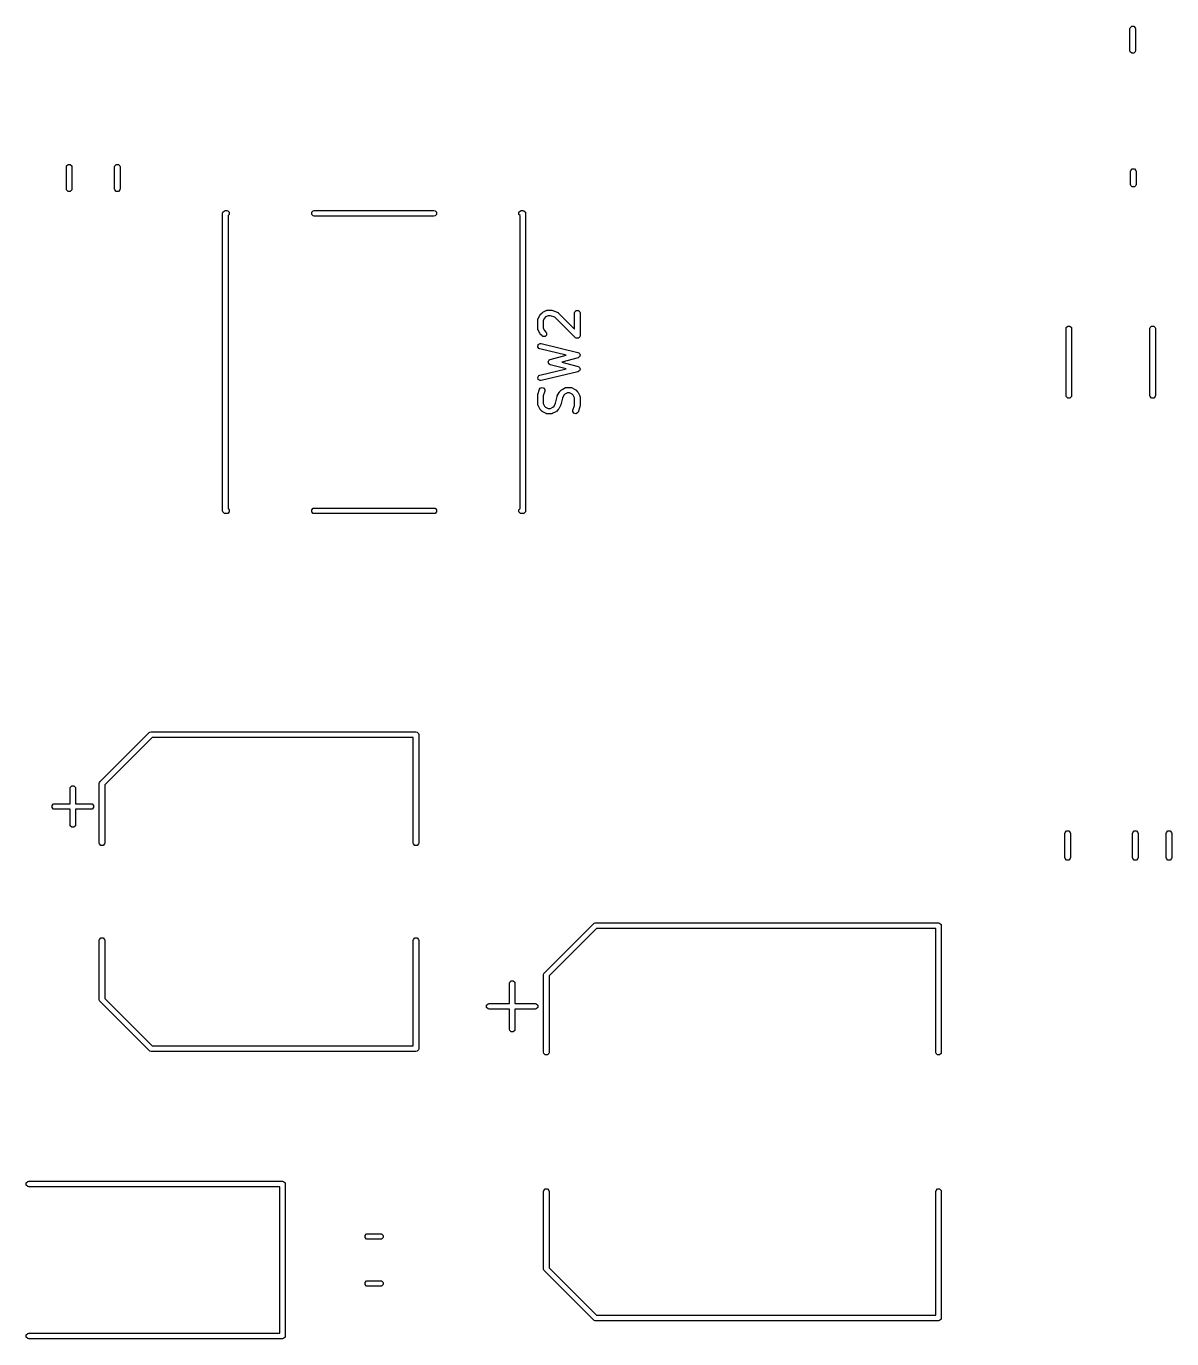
# Model space of a CAD drawing. Header units: millimetres. Extents: x 99.8 to 180.8, y -161.2 to -102.2.
# Drawn here: x 127.94 to 152.82, y -161.21 to -132.71 of the extents above; entities that cross this region are included whole.
import ezdxf

# ---------------------------------------------------------------- set-up
doc = ezdxf.new("R2010")
doc.units = ezdxf.units.MM
doc.layers.add('F.Silkscreen', color=254, linetype='CONTINUOUS', true_color=0xebdbb2)

msp = doc.modelspace()

# ---------------------------------------------------------------- linework, layer by layer
at = {"layer": 'F.Silkscreen', "linetype": 'CONTINUOUS'}
for p, q in [((151.9175, -132.762742), (151.922067, -132.739781)), ((151.9175, -133.237258), (151.9175, -132.762742)), ((151.922067, -132.739781), (151.954539, -132.707309)), ((151.954539, -132.707309), (152.000461, -132.707309)), ((152.000461, -132.707309), (152.032933, -132.739781)), ((152.032933, -132.739781), (152.0375, -132.762742)), ((152.0375, -132.762742), (152.0375, -133.237258)), ((151.922067, -133.260219), (151.9175, -133.237258)), ((151.954539, -133.292691), (151.922067, -133.260219)), ((152.000461, -133.292691), (151.954539, -133.292691)), ((152.032933, -133.260219), (152.000461, -133.292691)), ((152.0375, -133.237258), (152.032933, -133.260219)), ((128.8175, -135.762742), (128.822067, -135.739781)), ((128.8175, -136.237258), (128.8175, -135.762742)), ((128.822067, -135.739781), (128.854539, -135.707309)), ((128.854539, -135.707309), (128.900461, -135.707309)), ((128.900461, -135.707309), (128.932933, -135.739781)), ((128.932933, -135.739781), (128.9375, -135.762742)), ((128.9375, -135.762742), (128.9375, -136.237258)), ((129.8625, -135.762742), (129.867067, -135.739781)), ((129.8625, -136.237258), (129.8625, -135.762742)), ((129.867067, -135.739781), (129.899539, -135.707309)), ((129.899539, -135.707309), (129.945461, -135.707309)), ((129.945461, -135.707309), (129.977933, -135.739781)), ((129.977933, -135.739781), (129.9825, -135.762742)), ((129.9825, -135.762742), (129.9825, -136.237258)), ((151.93, -135.85942), (151.934567, -135.836459)), ((151.93, -136.14058), (151.93, -135.85942)), ((151.934567, -135.836459), (151.967039, -135.803987)), ((151.967039, -135.803987), (152.012961, -135.803987)), ((152.012961, -135.803987), (152.045433, -135.836459)), ((152.045433, -135.836459), (152.05, -135.85942)), ((152.05, -135.85942), (152.05, -136.14058)), ((128.822067, -136.260219), (128.8175, -136.237258)), ((128.9375, -136.237258), (128.932933, -136.260219)), ((129.867067, -136.260219), (129.8625, -136.237258)), ((129.9825, -136.237258), (129.977933, -136.260219)), ((151.934567, -136.163541), (151.93, -136.14058)), ((151.967039, -136.196013), (151.934567, -136.163541)), ((152.012961, -136.196013), (151.967039, -136.196013)), ((152.045433, -136.163541), (152.012961, -136.196013)), ((152.05, -136.14058), (152.045433, -136.163541)), ((128.854539, -136.292691), (128.822067, -136.260219)), ((128.900461, -136.292691), (128.854539, -136.292691)), ((128.932933, -136.260219), (128.900461, -136.292691)), ((129.899539, -136.292691), (129.867067, -136.260219)), ((129.945461, -136.292691), (129.899539, -136.292691)), ((129.977933, -136.260219), (129.945461, -136.292691)), ((132.21, -136.77), (132.214567, -136.747039)), ((132.21, -143.23), (132.21, -136.77)), ((132.214567, -136.747039), (132.247039, -136.714567)), ((132.247039, -136.714567), (132.27, -136.71)), ((132.27, -136.71), (132.3, -136.71)), ((132.3, -136.71), (132.322961, -136.714567)), ((132.322961, -136.714567), (132.355433, -136.747039)), ((132.355433, -136.792961), (132.33, -136.818394)), ((132.355433, -136.747039), (132.355433, -136.792961)), ((134.144567, -136.747039), (134.177039, -136.714567)), ((134.144567, -136.792961), (134.144567, -136.747039)), ((134.177039, -136.825433), (134.144567, -136.792961)), ((134.177039, -136.714567), (134.2, -136.71)), ((134.2, -136.71), (136.8, -136.71)), ((136.8, -136.71), (136.822961, -136.714567)), ((136.822961, -136.714567), (136.855433, -136.747039)), ((136.855433, -136.792961), (136.822961, -136.825433)), ((136.855433, -136.747039), (136.855433, -136.792961)), ((138.644567, -136.747039), (138.677039, -136.714567)), ((138.644567, -136.792961), (138.644567, -136.747039)), ((138.67, -136.818394), (138.644567, -136.792961)), ((138.677039, -136.714567), (138.7, -136.71)), ((138.7, -136.71), (138.73, -136.71)), ((138.73, -136.71), (138.752961, -136.714567)), ((138.752961, -136.714567), (138.785433, -136.747039)), ((138.785433, -136.747039), (138.79, -136.77)), ((138.79, -136.77), (138.79, -143.23)), ((132.33, -136.818394), (132.33, -143.181606)), ((134.2, -136.83), (134.177039, -136.825433)), ((136.8, -136.83), (134.2, -136.83)), ((136.822961, -136.825433), (136.8, -136.83)), ((138.67, -143.181606), (138.67, -136.818394)), ((139.053855, -139.085714), (139.054441, -139.082766)), ((139.053855, -139.27619), (139.053855, -139.085714)), ((139.054006, -139.081461), (139.056545, -139.072185)), ((139.054441, -139.082766), (139.054006, -139.081461)), ((139.056545, -139.072185), (139.058422, -139.062753)), ((139.058422, -139.062753), (139.059395, -139.061779)), ((139.059395, -139.061779), (139.060189, -139.058881)), ((139.060189, -139.058881), (139.098284, -138.98269)), ((139.098284, -138.98269), (139.104186, -138.975084)), ((139.104186, -138.975084), (139.109524, -138.967097)), ((139.109524, -138.967097), (139.147618, -138.929002)), ((139.147618, -138.929002), (139.155612, -138.923659)), ((139.155612, -138.923659), (139.163212, -138.917762)), ((139.163212, -138.917762), (139.239404, -138.879667)), ((139.201262, -139.045063), (139.173855, -139.099878)), ((139.225585, -139.02074), (139.201262, -139.045063)), ((139.280401, -138.993333), (139.225585, -139.02074)), ((139.239404, -138.879667), (139.242301, -138.878873)), ((139.242301, -138.878873), (139.243275, -138.8779)), ((139.243275, -138.8779), (139.252709, -138.876023)), ((139.252709, -138.876023), (139.261983, -138.873484)), ((139.261983, -138.873484), (139.263288, -138.873919)), ((139.263288, -138.873919), (139.266236, -138.873333)), ((139.266236, -138.873333), (139.342426, -138.873333)), ((139.332689, -138.993333), (139.280401, -138.993333)), ((139.424302, -139.02387), (139.332689, -138.993333)), ((139.342426, -138.873333), (139.351859, -138.875209)), ((139.351859, -138.875209), (139.3614, -138.876412)), ((139.3614, -138.876412), (139.475686, -138.914507)), ((139.871429, -139.470998), (139.424302, -139.02387)), ((139.475686, -138.914507), (139.478296, -138.915995)), ((139.478296, -138.915995), (139.479673, -138.915995)), ((139.479673, -138.915995), (139.487662, -138.921333)), ((139.487662, -138.921333), (139.496024, -138.9261)), ((139.496024, -138.9261), (139.49664, -138.927333)), ((139.49664, -138.927333), (139.499138, -138.929002)), ((139.499138, -138.929002), (139.853855, -139.283718)), ((139.853855, -138.933333), (139.858422, -138.910372)), ((139.853855, -139.283718), (139.853855, -138.933333)), ((139.858422, -138.910372), (139.890894, -138.8779)), ((139.890894, -138.8779), (139.936816, -138.8779)), ((139.936816, -138.8779), (139.969288, -138.910372)), ((139.969288, -138.910372), (139.973855, -138.933333)), ((139.973855, -138.933333), (139.973855, -139.428571)), ((139.054441, -139.279137), (139.053855, -139.27619)), ((139.054006, -139.280443), (139.054441, -139.279137)), ((139.056545, -139.289718), (139.054006, -139.280443)), ((139.058422, -139.299151), (139.056545, -139.289718)), ((139.059395, -139.300124), (139.058422, -139.299151)), ((139.060189, -139.303023), (139.059395, -139.300124)), ((139.098284, -139.379213), (139.060189, -139.303023)), ((139.173855, -139.099878), (139.173855, -139.262025)), ((139.173855, -139.262025), (139.201262, -139.316839)), ((139.201262, -139.316839), (139.232472, -139.34805)), ((139.232472, -139.34805), (139.245478, -139.367515)), ((139.245478, -139.367515), (139.245478, -139.413438)), ((150.53, -139.272936), (150.534567, -139.249975)), ((150.53, -140.727064), (150.53, -139.272936)), ((150.534567, -139.249975), (150.567039, -139.217503)), ((150.567039, -139.217503), (150.612961, -139.217503)), ((150.612961, -139.217503), (150.645433, -139.249975)), ((150.645433, -139.249975), (150.65, -139.272936)), ((150.65, -139.272936), (150.65, -140.727064)), ((152.35, -139.272936), (152.354567, -139.249975)), ((152.35, -140.727064), (152.35, -139.272936)), ((152.354567, -139.249975), (152.387039, -139.217503)), ((152.387039, -139.217503), (152.432961, -139.217503)), ((152.432961, -139.217503), (152.465433, -139.249975)), ((152.465433, -139.249975), (152.47, -139.272936)), ((152.47, -139.272936), (152.47, -140.727064)), ((139.054611, -139.66664), (139.065248, -139.621967)), ((139.065248, -139.621967), (139.104358, -139.597899)), ((139.104181, -139.386811), (139.098284, -139.379213)), ((139.109523, -139.394806), (139.104181, -139.386811)), ((139.104358, -139.597899), (139.127752, -139.598775)), ((139.147618, -139.432902), (139.109523, -139.394806)), ((139.127752, -139.598775), (139.927752, -139.789251)), ((139.167083, -139.445909), (139.147618, -139.432902)), ((139.213005, -139.445909), (139.167083, -139.445909)), ((139.245478, -139.413438), (139.213005, -139.445909)), ((139.890894, -139.484004), (139.871429, -139.470998)), ((139.936816, -139.484004), (139.890894, -139.484004)), ((139.969288, -139.451532), (139.936816, -139.484004)), ((139.973855, -139.428571), (139.969288, -139.451532)), ((139.078679, -139.70575), (139.054611, -139.66664)), ((139.099958, -139.715511), (139.078679, -139.70575)), ((139.668643, -139.850912), (139.099958, -139.715511)), ((139.305957, -139.952355), (139.326966, -139.942026)), ((139.326966, -139.942026), (139.668643, -139.850912)), ((139.929315, -139.905593), (139.575288, -140)), ((139.927752, -139.789251), (139.949031, -139.799012)), ((139.950324, -139.895264), (139.929315, -139.905593)), ((139.949031, -139.799012), (139.953733, -139.806652)), ((139.95482, -139.887497), (139.950324, -139.895264)), ((139.953733, -139.806652), (139.961501, -139.81115)), ((139.962462, -139.882795), (139.95482, -139.887497)), ((139.961501, -139.81115), (139.965324, -139.825488)), ((139.965898, -139.868363), (139.962462, -139.882795)), ((139.965324, -139.825488), (139.973099, -139.838122)), ((139.973333, -139.855522), (139.965898, -139.868363)), ((139.973099, -139.838122), (139.97102, -139.84685)), ((139.97102, -139.84685), (139.973333, -139.855522)), ((139.099958, -140.284489), (139.668643, -140.149087)), ((139.927752, -140.210749), (139.127752, -140.401225)), ((139.282949, -139.992097), (139.290762, -139.9786)), ((139.285056, -140), (139.282949, -139.992097)), ((139.282949, -140.007903), (139.285056, -140)), ((139.290762, -140.021399), (139.282949, -140.007903)), ((139.290762, -139.9786), (139.294781, -139.963531)), ((139.294781, -140.036469), (139.290762, -140.021399)), ((139.294781, -139.963531), (139.301859, -139.959433)), ((139.301859, -140.040566), (139.294781, -140.036469)), ((139.301859, -139.959433), (139.305957, -139.952355)), ((139.305957, -140.047645), (139.301859, -140.040566)), ((139.326966, -140.057974), (139.305957, -140.047645)), ((139.668643, -140.149087), (139.326966, -140.057974)), ((139.575288, -140), (139.929315, -140.094407)), ((139.949031, -140.200988), (139.927752, -140.210749)), ((139.929315, -140.094407), (139.950324, -140.104736)), ((139.953733, -140.193347), (139.949031, -140.200988)), ((139.950324, -140.104736), (139.95482, -140.112502)), ((139.961501, -140.18885), (139.953733, -140.193347)), ((139.95482, -140.112502), (139.962462, -140.117205)), ((139.965324, -140.174511), (139.961501, -140.18885)), ((139.962462, -140.117205), (139.965898, -140.131636)), ((139.973099, -140.161878), (139.965324, -140.174511)), ((139.965898, -140.131636), (139.973333, -140.144478)), ((139.973333, -140.144478), (139.97102, -140.153149)), ((139.97102, -140.153149), (139.973099, -140.161878)), ((139.054611, -140.33336), (139.078679, -140.29425)), ((139.065248, -140.378033), (139.054611, -140.33336)), ((139.104358, -140.402101), (139.065248, -140.378033)), ((139.078679, -140.29425), (139.099958, -140.284489)), ((139.127752, -140.401225), (139.104358, -140.402101)), ((139.053855, -140.723809), (139.055731, -140.714375)), ((139.053855, -140.914286), (139.053855, -140.723809)), ((139.055731, -140.714375), (139.056934, -140.704835)), ((139.056934, -140.704835), (139.095029, -140.59055)), ((139.095029, -140.59055), (139.106623, -140.570212)), ((139.106623, -140.570212), (139.147697, -140.549675)), ((139.147697, -140.549675), (139.191262, -140.564197)), ((139.208871, -140.628498), (139.173855, -140.733546)), ((139.173855, -140.733546), (139.173855, -140.900121)), ((139.191262, -140.564197), (139.211799, -140.605271)), ((139.211799, -140.605271), (139.208871, -140.628498)), ((139.438195, -140.893343), (139.474694, -140.747353)), ((139.474694, -140.747353), (139.4775, -140.74141)), ((139.4775, -140.74141), (139.479237, -140.735072)), ((139.479237, -140.735072), (139.517332, -140.658881)), ((139.517332, -140.658881), (139.523232, -140.651279)), ((139.523232, -140.651279), (139.528572, -140.643288)), ((139.528572, -140.643288), (139.566666, -140.605193)), ((139.589514, -140.782843), (139.553016, -140.928838)), ((139.566666, -140.605193), (139.574664, -140.599848)), ((139.574664, -140.599848), (139.58226, -140.593953)), ((139.58226, -140.593953), (139.65845, -140.555858)), ((139.620308, -140.721255), (139.589514, -140.782843)), ((139.644633, -140.696931), (139.620308, -140.721255)), ((139.699448, -140.669524), (139.644633, -140.696931)), ((139.65845, -140.555858), (139.661348, -140.555064)), ((139.661348, -140.555064), (139.662322, -140.554091)), ((139.662322, -140.554091), (139.671754, -140.552214)), ((139.671754, -140.552214), (139.68103, -140.549675)), ((139.68103, -140.549675), (139.682335, -140.55011)), ((139.682335, -140.55011), (139.685283, -140.549524)), ((139.685283, -140.549524), (139.761474, -140.549524)), ((139.747309, -140.669524), (139.699448, -140.669524)), ((139.802123, -140.696931), (139.747309, -140.669524)), ((139.761474, -140.549524), (139.764421, -140.55011)), ((139.764421, -140.55011), (139.765727, -140.549675)), ((139.765727, -140.549675), (139.775002, -140.552214)), ((139.775002, -140.552214), (139.784435, -140.554091)), ((139.784435, -140.554091), (139.785408, -140.555064)), ((139.785408, -140.555064), (139.788307, -140.555858)), ((139.788307, -140.555858), (139.864497, -140.593953)), ((139.826448, -140.721255), (139.802123, -140.696931)), ((139.853855, -140.776069), (139.826448, -140.721255)), ((139.853855, -140.942644), (139.853855, -140.776069)), ((139.864497, -140.593953), (139.872095, -140.59985)), ((139.872095, -140.59985), (139.88009, -140.605192)), ((139.88009, -140.605192), (139.918186, -140.643287)), ((139.918186, -140.643287), (139.923528, -140.651281)), ((139.923528, -140.651281), (139.929426, -140.658881)), ((139.929426, -140.658881), (139.967521, -140.735073)), ((139.967521, -140.735073), (139.968314, -140.73797)), ((139.968314, -140.73797), (139.969288, -140.738944)), ((139.969288, -140.738944), (139.971164, -140.748378)), ((139.971164, -140.748378), (139.973704, -140.757652)), ((139.973704, -140.757652), (139.973268, -140.758957)), ((139.973268, -140.758957), (139.973855, -140.761905)), ((139.973855, -140.761905), (139.973855, -140.952381)), ((150.534567, -140.750025), (150.53, -140.727064)), ((150.567039, -140.782497), (150.534567, -140.750025)), ((150.612961, -140.782497), (150.567039, -140.782497)), ((150.645433, -140.750025), (150.612961, -140.782497)), ((150.65, -140.727064), (150.645433, -140.750025)), ((152.354567, -140.750025), (152.35, -140.727064)), ((152.387039, -140.782497), (152.354567, -140.750025)), ((152.432961, -140.782497), (152.387039, -140.782497)), ((152.465433, -140.750025), (152.432961, -140.782497)), ((152.47, -140.727064), (152.465433, -140.750025)), ((139.054441, -140.917233), (139.053855, -140.914286)), ((139.054006, -140.918539), (139.054441, -140.917233)), ((139.056545, -140.927814), (139.054006, -140.918539)), ((139.058422, -140.937247), (139.056545, -140.927814)), ((139.059395, -140.93822), (139.058422, -140.937247)), ((139.060189, -140.941119), (139.059395, -140.93822)), ((139.098284, -141.017309), (139.060189, -140.941119)), ((139.104184, -141.02491), (139.098284, -141.017309)), ((139.109524, -141.032902), (139.104184, -141.02491)), ((139.147618, -141.070997), (139.109524, -141.032902)), ((139.155618, -141.076343), (139.147618, -141.070997)), ((139.163212, -141.082236), (139.155618, -141.076343)), ((139.239403, -141.120332), (139.163212, -141.082236)), ((139.173855, -140.900121), (139.201262, -140.954936)), ((139.201262, -140.954936), (139.225587, -140.97926)), ((139.225587, -140.97926), (139.280401, -141.006667)), ((139.280401, -141.006667), (139.328263, -141.006667)), ((139.328263, -141.006667), (139.383075, -140.97926)), ((139.44545, -141.082237), (139.369259, -141.120332)), ((139.383075, -140.97926), (139.407399, -140.954935)), ((139.407399, -140.954935), (139.438195, -140.893343)), ((139.453051, -141.076336), (139.44545, -141.082237)), ((139.461043, -141.070997), (139.453051, -141.076336)), ((139.499138, -141.032903), (139.461043, -141.070997)), ((139.504482, -141.024904), (139.499138, -141.032903)), ((139.510378, -141.017309), (139.504482, -141.024904)), ((139.548473, -140.941119), (139.510378, -141.017309)), ((139.550208, -140.93478), (139.548473, -140.941119)), ((139.553016, -140.928838), (139.550208, -140.93478)), ((139.815911, -141.07092), (139.818839, -141.047693)), ((139.836448, -141.111995), (139.815911, -141.07092)), ((139.818839, -141.047693), (139.853855, -140.942644)), ((139.932681, -141.085641), (139.921088, -141.105979)), ((139.970776, -140.971354), (139.932681, -141.085641)), ((139.971978, -140.961815), (139.970776, -140.971354)), ((139.973855, -140.952381), (139.971978, -140.961815)), ((139.2423, -141.121125), (139.239403, -141.120332)), ((139.243275, -141.1221), (139.2423, -141.121125)), ((139.252711, -141.123976), (139.243275, -141.1221)), ((139.261982, -141.126516), (139.252711, -141.123976)), ((139.263288, -141.12608), (139.261982, -141.126516)), ((139.266236, -141.126667), (139.263288, -141.12608)), ((139.342426, -141.126667), (139.266236, -141.126667)), ((139.345373, -141.12608), (139.342426, -141.126667)), ((139.34668, -141.126516), (139.345373, -141.12608)), ((139.35595, -141.123976), (139.34668, -141.126516)), ((139.365387, -141.1221), (139.35595, -141.123976)), ((139.366361, -141.121125), (139.365387, -141.1221)), ((139.369259, -141.120332), (139.366361, -141.121125)), ((139.880013, -141.126516), (139.836448, -141.111995)), ((139.921088, -141.105979), (139.880013, -141.126516)), ((132.214567, -143.252961), (132.21, -143.23)), ((132.247039, -143.285433), (132.214567, -143.252961)), ((132.27, -143.29), (132.247039, -143.285433)), ((132.3, -143.29), (132.27, -143.29)), ((132.322961, -143.285433), (132.3, -143.29)), ((132.355433, -143.252961), (132.322961, -143.285433)), ((132.33, -143.181606), (132.355433, -143.207039)), ((132.355433, -143.207039), (132.355433, -143.252961)), ((134.144567, -143.207039), (134.177039, -143.174567)), ((134.144567, -143.252961), (134.144567, -143.207039)), ((134.177039, -143.285433), (134.144567, -143.252961)), ((134.177039, -143.174567), (134.2, -143.17)), ((134.2, -143.29), (134.177039, -143.285433)), ((134.2, -143.17), (136.8, -143.17)), ((136.8, -143.29), (134.2, -143.29)), ((136.8, -143.17), (136.822961, -143.174567)), ((136.822961, -143.285433), (136.8, -143.29)), ((136.822961, -143.174567), (136.855433, -143.207039)), ((136.855433, -143.252961), (136.822961, -143.285433)), ((136.855433, -143.207039), (136.855433, -143.252961)), ((138.644567, -143.207039), (138.67, -143.181606)), ((138.644567, -143.252961), (138.644567, -143.207039)), ((138.677039, -143.285433), (138.644567, -143.252961)), ((138.7, -143.29), (138.677039, -143.285433)), ((138.73, -143.29), (138.7, -143.29)), ((138.752961, -143.285433), (138.73, -143.29)), ((138.785433, -143.252961), (138.752961, -143.285433)), ((138.79, -143.23), (138.785433, -143.252961)), ((129.547574, -149.112011), (130.61201, -148.047574)), ((130.67929, -148.15), (129.65, -149.179289)), ((130.61201, -148.047574), (130.631476, -148.034567)), ((130.631476, -148.034567), (130.654437, -148.03)), ((130.654437, -148.03), (136.41, -148.03)), ((136.35, -148.15), (130.67929, -148.15)), ((136.35, -150.44), (136.35, -148.15)), ((136.41, -148.03), (136.432961, -148.034567)), ((136.432961, -148.034567), (136.465433, -148.067039)), ((136.465433, -148.067039), (136.47, -148.09)), ((136.47, -148.09), (136.47, -150.44)), ((128.89625, -149.25875), (128.900817, -149.235789)), ((128.89625, -149.5925), (128.89625, -149.25875)), ((128.900817, -149.235789), (128.933289, -149.203317)), ((128.933289, -149.203317), (128.979211, -149.203317)), ((128.979211, -149.203317), (129.011683, -149.235789)), ((129.011683, -149.235789), (129.01625, -149.25875)), ((129.01625, -149.25875), (129.01625, -149.5925)), ((129.53, -149.154437), (129.534567, -149.131476)), ((129.53, -150.44), (129.53, -149.154437)), ((129.534567, -149.131476), (129.547574, -149.112011)), ((129.65, -149.179289), (129.65, -150.44)), ((128.507067, -149.629539), (128.539539, -149.597067)), ((128.507067, -149.675461), (128.507067, -149.629539)), ((128.539539, -149.597067), (128.5625, -149.5925)), ((128.5625, -149.5925), (128.89625, -149.5925)), ((129.01625, -149.5925), (129.35, -149.5925)), ((129.35, -149.5925), (129.372961, -149.597067)), ((129.372961, -149.597067), (129.405433, -149.629539)), ((129.405433, -149.629539), (129.405433, -149.675461)), ((128.539539, -149.707933), (128.507067, -149.675461)), ((128.5625, -149.7125), (128.539539, -149.707933)), ((128.89625, -149.7125), (128.5625, -149.7125)), ((128.89625, -150.04625), (128.89625, -149.7125)), ((129.35, -149.7125), (129.01625, -149.7125)), ((129.01625, -149.7125), (129.01625, -150.04625)), ((129.372961, -149.707933), (129.35, -149.7125)), ((129.405433, -149.675461), (129.372961, -149.707933)), ((128.900817, -150.069211), (128.89625, -150.04625)), ((128.933289, -150.101683), (128.900817, -150.069211)), ((128.979211, -150.101683), (128.933289, -150.101683)), ((129.011683, -150.069211), (128.979211, -150.101683)), ((129.01625, -150.04625), (129.011683, -150.069211)), ((150.509567, -150.215787), (150.542039, -150.183315)), ((150.542039, -150.183315), (150.587961, -150.183315)), ((150.587961, -150.183315), (150.620433, -150.215787)), ((151.979567, -150.215787), (152.012039, -150.183315)), ((152.012039, -150.183315), (152.057961, -150.183315)), ((152.057961, -150.183315), (152.090433, -150.215787)), ((152.709567, -150.215787), (152.742039, -150.183315)), ((152.742039, -150.183315), (152.787961, -150.183315)), ((152.787961, -150.183315), (152.820433, -150.215787)), ((129.534567, -150.462961), (129.53, -150.44)), ((129.567039, -150.495433), (129.534567, -150.462961)), ((129.645433, -150.462961), (129.612961, -150.495433)), ((129.65, -150.44), (129.645433, -150.462961)), ((136.354567, -150.462961), (136.35, -150.44)), ((136.387039, -150.495433), (136.354567, -150.462961)), ((136.465433, -150.462961), (136.432961, -150.495433)), ((136.47, -150.44), (136.465433, -150.462961)), ((150.505, -150.238748), (150.509567, -150.215787)), ((150.505, -150.761252), (150.505, -150.238748)), ((150.620433, -150.215787), (150.625, -150.238748)), ((150.625, -150.238748), (150.625, -150.761252)), ((151.975, -150.238748), (151.979567, -150.215787)), ((151.975, -150.761252), (151.975, -150.238748)), ((152.090433, -150.215787), (152.095, -150.238748)), ((152.095, -150.238748), (152.095, -150.761252)), ((152.705, -150.238748), (152.709567, -150.215787)), ((152.705, -150.761252), (152.705, -150.238748)), ((152.820433, -150.215787), (152.825, -150.238748)), ((152.825, -150.238748), (152.825, -150.761252)), ((129.612961, -150.495433), (129.567039, -150.495433)), ((136.432961, -150.495433), (136.387039, -150.495433)), ((150.509567, -150.784213), (150.505, -150.761252)), ((150.625, -150.761252), (150.620433, -150.784213)), ((151.979567, -150.784213), (151.975, -150.761252)), ((152.095, -150.761252), (152.090433, -150.784213)), ((152.709567, -150.784213), (152.705, -150.761252)), ((152.825, -150.761252), (152.820433, -150.784213)), ((150.542039, -150.816685), (150.509567, -150.784213)), ((150.587961, -150.816685), (150.542039, -150.816685)), ((150.620433, -150.784213), (150.587961, -150.816685)), ((152.012039, -150.816685), (151.979567, -150.784213)), ((152.057961, -150.816685), (152.012039, -150.816685)), ((152.090433, -150.784213), (152.057961, -150.816685)), ((152.742039, -150.816685), (152.709567, -150.784213)), ((152.787961, -150.816685), (152.742039, -150.816685)), ((152.820433, -150.784213), (152.787961, -150.816685)), ((139.197574, -153.262011), (140.26201, -152.197574)), ((140.26201, -152.197574), (140.281476, -152.184567)), ((140.281476, -152.184567), (140.304437, -152.18)), ((140.304437, -152.18), (147.76, -152.18)), ((147.76, -152.18), (147.782961, -152.184567)), ((147.782961, -152.184567), (147.815433, -152.217039)), ((140.32929, -152.3), (139.3, -153.329289)), ((147.7, -152.3), (140.32929, -152.3)), ((147.7, -154.99), (147.7, -152.3)), ((147.815433, -152.217039), (147.82, -152.24)), ((147.82, -152.24), (147.82, -154.99)), ((129.53, -152.56), (129.534567, -152.537039)), ((129.53, -153.845563), (129.53, -152.56)), ((129.534567, -152.537039), (129.567039, -152.504567)), ((129.567039, -152.504567), (129.612961, -152.504567)), ((129.612961, -152.504567), (129.645433, -152.537039)), ((129.645433, -152.537039), (129.65, -152.56)), ((129.65, -152.56), (129.65, -153.82071)), ((136.35, -152.56), (136.354567, -152.537039)), ((136.35, -154.85), (136.35, -152.56)), ((136.354567, -152.537039), (136.387039, -152.504567)), ((136.387039, -152.504567), (136.432961, -152.504567)), ((136.432961, -152.504567), (136.465433, -152.537039)), ((136.465433, -152.537039), (136.47, -152.56)), ((136.47, -152.56), (136.47, -154.91)), ((139.18, -153.304437), (139.184567, -153.281476)), ((139.18, -154.99), (139.18, -153.304437)), ((139.184567, -153.281476), (139.197574, -153.262011)), ((139.3, -153.329289), (139.3, -154.99)), ((138.44, -153.49), (138.444567, -153.467039)), ((138.44, -153.93), (138.44, -153.49)), ((138.444567, -153.467039), (138.477039, -153.434567)), ((138.477039, -153.434567), (138.522961, -153.434567)), ((138.522961, -153.434567), (138.555433, -153.467039)), ((138.555433, -153.467039), (138.56, -153.49)), ((138.56, -153.49), (138.56, -153.93)), ((129.534567, -153.868524), (129.53, -153.845563)), ((129.547574, -153.887989), (129.534567, -153.868524)), ((130.61201, -154.952426), (129.547574, -153.887989)), ((129.65, -153.82071), (130.67929, -154.85)), ((137.944567, -153.967039), (137.977039, -153.934567)), ((137.944567, -154.012961), (137.944567, -153.967039)), ((137.977039, -154.045433), (137.944567, -154.012961)), ((137.977039, -153.934567), (138, -153.93)), ((138, -154.05), (137.977039, -154.045433)), ((138, -153.93), (138.44, -153.93)), ((138.44, -154.05), (138, -154.05)), ((138.44, -154.49), (138.44, -154.05)), ((138.56, -153.93), (139, -153.93)), ((139, -154.05), (138.56, -154.05)), ((138.56, -154.05), (138.56, -154.49)), ((139, -153.93), (139.022961, -153.934567)), ((139.022961, -154.045433), (139, -154.05)), ((139.022961, -153.934567), (139.055433, -153.967039)), ((139.055433, -154.012961), (139.022961, -154.045433)), ((139.055433, -153.967039), (139.055433, -154.012961)), ((138.444567, -154.512961), (138.44, -154.49)), ((138.477039, -154.545433), (138.444567, -154.512961)), ((138.522961, -154.545433), (138.477039, -154.545433)), ((138.555433, -154.512961), (138.522961, -154.545433)), ((138.56, -154.49), (138.555433, -154.512961)), ((130.631476, -154.965433), (130.61201, -154.952426)), ((130.654437, -154.97), (130.631476, -154.965433)), ((136.41, -154.97), (130.654437, -154.97)), ((130.67929, -154.85), (136.35, -154.85)), ((136.432961, -154.965433), (136.41, -154.97)), ((136.465433, -154.932961), (136.432961, -154.965433)), ((136.47, -154.91), (136.465433, -154.932961)), ((139.184567, -155.012961), (139.18, -154.99)), ((139.217039, -155.045433), (139.184567, -155.012961)), ((139.262961, -155.045433), (139.217039, -155.045433)), ((139.295433, -155.012961), (139.262961, -155.045433)), ((139.3, -154.99), (139.295433, -155.012961)), ((147.704567, -155.012961), (147.7, -154.99)), ((147.737039, -155.045433), (147.704567, -155.012961)), ((147.782961, -155.045433), (147.737039, -155.045433)), ((147.815433, -155.012961), (147.782961, -155.045433)), ((147.82, -154.99), (147.815433, -155.012961)), ((127.944567, -157.827039), (127.977039, -157.794567)), ((127.944567, -157.872961), (127.944567, -157.827039)), ((127.977039, -157.905433), (127.944567, -157.872961)), ((127.977039, -157.794567), (128, -157.79)), ((128, -157.79), (133.51, -157.79)), ((133.51, -157.79), (133.532961, -157.794567)), ((133.532961, -157.794567), (133.565433, -157.827039)), ((133.565433, -157.827039), (133.57, -157.85)), ((133.57, -157.85), (133.57, -161.15)), ((128, -157.91), (127.977039, -157.905433)), ((133.45, -157.91), (128, -157.91)), ((133.45, -161.09), (133.45, -157.91)), ((139.18, -158.01), (139.184567, -157.987039)), ((139.18, -159.695563), (139.18, -158.01)), ((139.184567, -157.987039), (139.217039, -157.954567)), ((139.217039, -157.954567), (139.262961, -157.954567)), ((139.262961, -157.954567), (139.295433, -157.987039)), ((139.295433, -157.987039), (139.3, -158.01)), ((139.3, -158.01), (139.3, -159.67071)), ((147.7, -158.01), (147.704567, -157.987039)), ((147.7, -160.7), (147.7, -158.01)), ((147.704567, -157.987039), (147.737039, -157.954567)), ((147.737039, -157.954567), (147.782961, -157.954567)), ((147.782961, -157.954567), (147.815433, -157.987039)), ((147.815433, -157.987039), (147.82, -158.01)), ((147.82, -158.01), (147.82, -160.76)), ((135.303987, -158.967039), (135.336459, -158.934567)), ((135.303987, -159.012961), (135.303987, -158.967039)), ((135.336459, -159.045433), (135.303987, -159.012961)), ((135.336459, -158.934567), (135.35942, -158.93)), ((135.35942, -158.93), (135.64058, -158.93)), ((135.64058, -158.93), (135.663541, -158.934567)), ((135.663541, -158.934567), (135.696013, -158.967039)), ((135.696013, -159.012961), (135.663541, -159.045433)), ((135.696013, -158.967039), (135.696013, -159.012961)), ((135.35942, -159.05), (135.336459, -159.045433)), ((135.64058, -159.05), (135.35942, -159.05)), ((135.663541, -159.045433), (135.64058, -159.05)), ((139.184567, -159.718524), (139.18, -159.695563)), ((139.197574, -159.737989), (139.184567, -159.718524)), ((140.26201, -160.802426), (139.197574, -159.737989)), ((139.3, -159.67071), (140.32929, -160.7)), ((135.303987, -159.987039), (135.336459, -159.954567)), ((135.303987, -160.032961), (135.303987, -159.987039)), ((135.336459, -160.065433), (135.303987, -160.032961)), ((135.336459, -159.954567), (135.35942, -159.95)), ((135.35942, -160.07), (135.336459, -160.065433)), ((135.35942, -159.95), (135.64058, -159.95)), ((135.64058, -160.07), (135.35942, -160.07)), ((135.64058, -159.95), (135.663541, -159.954567)), ((135.663541, -160.065433), (135.64058, -160.07)), ((135.663541, -159.954567), (135.696013, -159.987039)), ((135.696013, -160.032961), (135.663541, -160.065433)), ((135.696013, -159.987039), (135.696013, -160.032961)), ((140.32929, -160.7), (147.7, -160.7)), ((140.281476, -160.815433), (140.26201, -160.802426)), ((140.304437, -160.82), (140.281476, -160.815433)), ((147.76, -160.82), (140.304437, -160.82)), ((147.782961, -160.815433), (147.76, -160.82)), ((147.815433, -160.782961), (147.782961, -160.815433)), ((147.82, -160.76), (147.815433, -160.782961)), ((127.944567, -161.127039), (127.977039, -161.094567)), ((127.944567, -161.172961), (127.944567, -161.127039)), ((127.977039, -161.205433), (127.944567, -161.172961)), ((127.977039, -161.094567), (128, -161.09)), ((128, -161.21), (127.977039, -161.205433)), ((128, -161.09), (133.45, -161.09)), ((133.51, -161.21), (128, -161.21)), ((133.532961, -161.205433), (133.51, -161.21)), ((133.565433, -161.172961), (133.532961, -161.205433)), ((133.57, -161.15), (133.565433, -161.172961))]:
    msp.add_line(p, q, dxfattribs=at)

doc.saveas('drawing.dxf')
